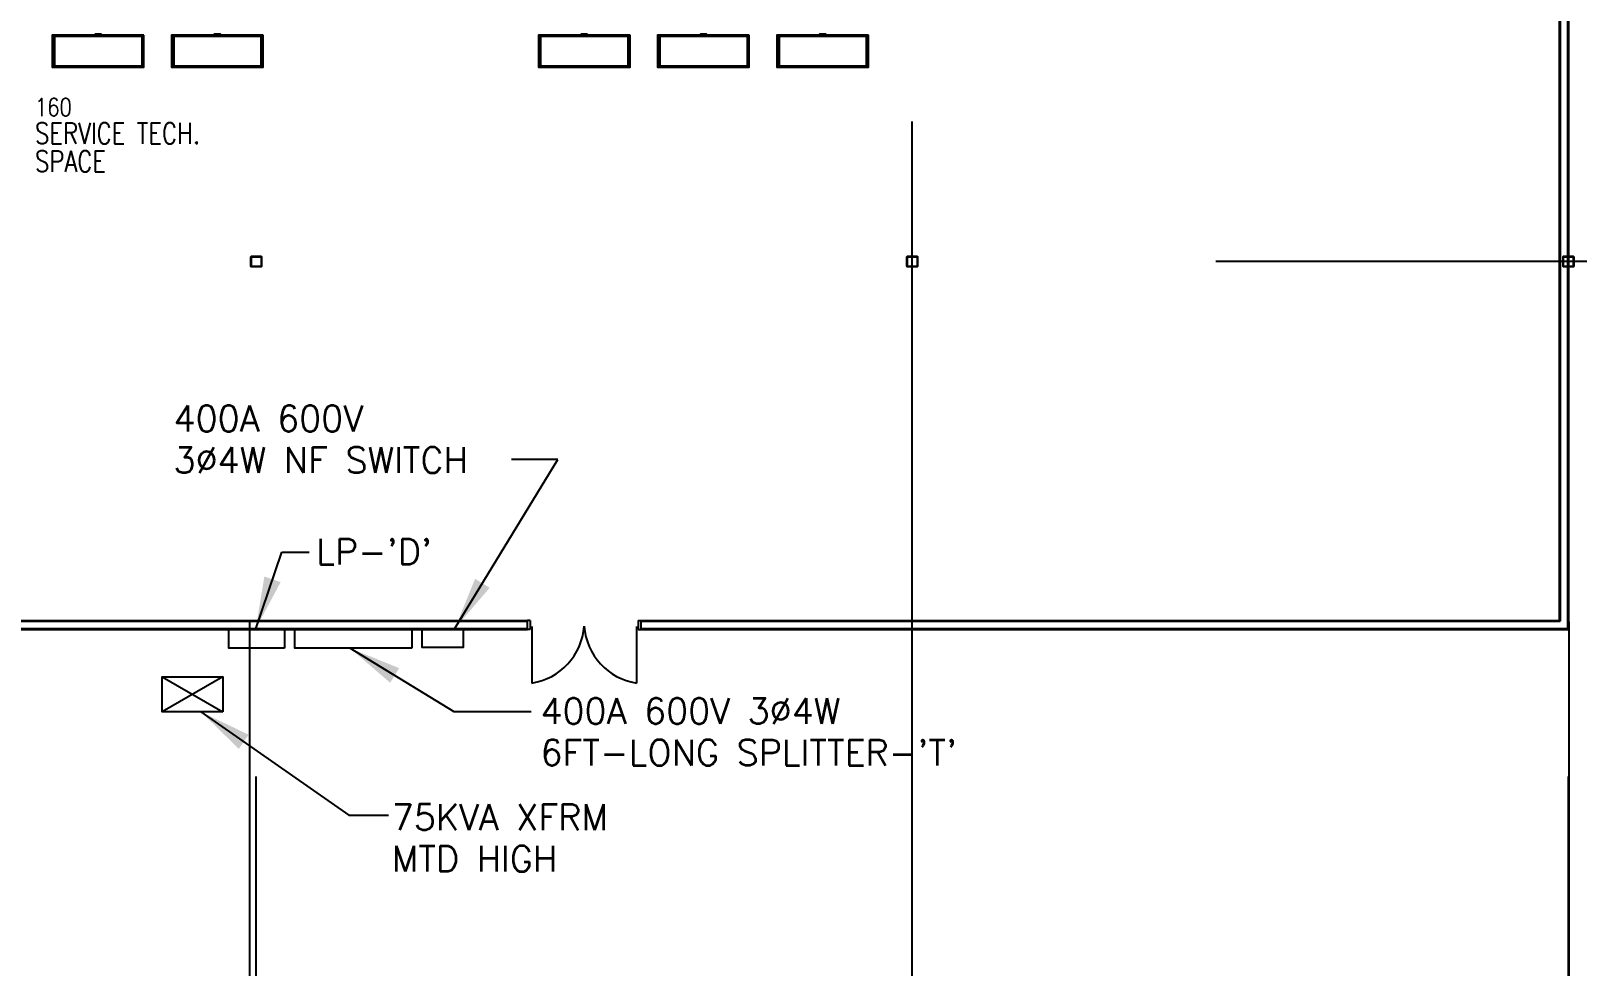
# Model space of a CAD drawing. Header units: millimetres. Extents: x 626570 to 643256, y 6233 to 11343.
# Drawn here: x 628243 to 629262, y 8503 to 9118 of the extents above; entities that cross this region are included whole.
import ezdxf

# ---------------------------------------------------------------- set-up
doc = ezdxf.new("R2010")
doc.units = ezdxf.units.MM
doc.header["$LTSCALE"] = 4000
doc.header["$MEASUREMENT"] = 0
doc.linetypes.add('DASHDOT', pattern=[1, 0.5, -0.25, 0, -0.25])
doc.layers.get('0').update_dxf_attribs({"linetype": 'CONTINUOUS'})
for name, color, linetype in [('2012-201_DOOR', 4, 'CONTINUOUS'), ('2012-201_FURNITURE', 4, 'CONTINUOUS'), ('2012-201_RACKING', 4, 'CONTINUOUS'), ('DOOR-THRESHOLD-42', 4, 'CONTINUOUS'), ('MASTERFOUNDATION_1', 4, 'DASHDOT'), ('MASTERFOUNDATION_25', 7, 'CONTINUOUS'), ('POWER', 3, 'CONTINUOUS'), ('ROOM-NAME', 4, 'CONTINUOUS'), ('ROOM-NUMBER', 3, 'CONTINUOUS'), ('WALL-GYPSUM-BOARD', 7, 'CONTINUOUS')]:
    doc.layers.add(name, color=color, linetype=linetype)
doc.styles.add('3', font='romans.shx', dxfattribs={"width": 0.8, "height": 1500})
doc.styles.add('3-5', font='romans.shx', dxfattribs={"width": 0.8, "height": 1750})
doc.styles.get("Standard").update_dxf_attribs({"font": 'simplex.shx'})
doc.dimstyles.get("Standard").update_dxf_attribs({"dimtxt": 0.18, "dimasz": 0.18, "dimexe": 0.18, "dimexo": 0.0625, "dimgap": 0.09, "dimtad": 0, "dimtih": 1, "dimtoh": 1, "dimdec": 4, "dimzin": 0, "dimdsep": 46, "dimtxsty": 'Standard', "dimcen": 0.09, "dimadec": 0, "dimazin": 0, "dimtfac": 1, "dimtdec": 4, "dimtofl": 0, "dimtmove": 0, "dimatfit": 3, "dimfxl": 1, "dimtolj": 1, "dimtzin": 0, "dimarcsym": 0})

# ---------------------------------------------------------------- blocks, each defined once
blk = doc.blocks.new('15KVA')
for p, q in [((254, -292), (-254, 0)), ((-254, -292), (254, 0))]:
    blk.add_line(p, q)
blk.add_lwpolyline([(-254, 0), (254, 0), (254, -292), (-254, -292)], close=True)
blk = doc.blocks.new('ROOM-NAME')
at = {"layer": 'ROOM-NAME', "style": '3-5', "width": 0.8}
for tag, p in [('ROOM1', (0, -4.3)), ('ROOM2', (0, -8.95))]:
    blk.add_attdef(tag, p, '', height=3.5, dxfattribs=at)
at = {"layer": 'ROOM-NUMBER', "style": '3', "width": 0.8}
blk.add_attdef('ROOM', (0, 0.35), '', height=3, dxfattribs=at)

msp = doc.modelspace()

# ---------------------------------------------------------------- linework, layer by layer
at = {"layer": '2012-201_DOOR', "linetype": 'Continuous'}
for p, q in [((628572.3, 8730.3), (628570.4, 8730.3)), ((628572.3, 8730.3), (628572.3, 8724.4)), ((628573.3, 8726.4), (628573.3, 8689)), ((628642.2, 8726.4), (628642.2, 8689)), ((628643.2, 8730.3), (628645.2, 8730.3)), ((628643.2, 8730.3), (628643.2, 8724.4)), ((628572.3, 8724.4), (628570.4, 8724.4)), ((628643.2, 8724.4), (628645.2, 8724.4))]:
    msp.add_line(p, q, dxfattribs=at)
at = {"layer": '2012-201_FURNITURE', "linetype": 'Continuous'}
for p, q in [((628317.1, 9114.9), (628258.3, 9114.9)), ((628259, 9114.9), (628259, 9094.5)), ((628316.4, 9114.9), (628316.4, 9094.5)), ((628395.7, 9114.9), (628336.8, 9114.9)), ((628337.5, 9114.9), (628337.5, 9094.5)), ((628394.9, 9114.9), (628394.9, 9094.5)), ((628637.2, 9114.9), (628578.3, 9114.9)), ((628579.1, 9114.9), (628579.1, 9094.5)), ((628636.5, 9114.9), (628636.5, 9094.5)), ((628715.7, 9114.9), (628656.9, 9114.9)), ((628657.6, 9114.9), (628657.6, 9094.5)), ((628715, 9114.9), (628715, 9094.5)), ((628794.3, 9114.9), (628735.4, 9114.9)), ((628736.1, 9114.9), (628736.1, 9094.5)), ((628793.5, 9114.9), (628793.5, 9094.5))]:
    msp.add_line(p, q, dxfattribs=at)
at = {"layer": '2012-201_FURNITURE', "linetype": 'Continuous', "flags": 128}
for points in [[(628317.9, 9115.6), (628257.5, 9115.6), (628257.5, 9094.5), (628317.9, 9094.5), (628317.9, 9115.6)], [(628317.1, 9115.6), (628317.1, 9095.3), (628258.3, 9095.3), (628258.3, 9115.6), (628317.1, 9115.6)], [(628277, 9115.6), (628306.5, 9115.6), (628277, 9115.6)], [(628289.7, 9115.6), (628289.7, 9116.4), (628285.7, 9116.4), (628285.7, 9115.6), (628289.7, 9115.6)], [(628396.4, 9115.6), (628336, 9115.6), (628336, 9094.5), (628396.4, 9094.5), (628396.4, 9115.6)], [(628395.7, 9115.6), (628395.7, 9095.3), (628336.8, 9095.3), (628336.8, 9115.6), (628395.7, 9115.6)], [(628368.2, 9115.6), (628368.2, 9116.4), (628364.2, 9116.4), (628364.2, 9115.6), (628368.2, 9115.6)], [(628638, 9115.6), (628577.6, 9115.6), (628577.6, 9094.5), (628638, 9094.5), (628638, 9115.6)], [(628637.2, 9115.6), (628637.2, 9095.3), (628578.3, 9095.3), (628578.3, 9115.6), (628637.2, 9115.6)], [(628609.8, 9115.6), (628609.8, 9116.4), (628605.8, 9116.4), (628605.8, 9115.6), (628609.8, 9115.6)], [(628716.5, 9115.6), (628656.1, 9115.6), (628656.1, 9094.5), (628716.5, 9094.5), (628716.5, 9115.6)], [(628715.7, 9115.6), (628715.7, 9095.3), (628656.9, 9095.3), (628656.9, 9115.6), (628715.7, 9115.6)], [(628675.6, 9115.6), (628705.1, 9115.6), (628675.6, 9115.6)], [(628688.3, 9115.6), (628688.3, 9116.4), (628684.3, 9116.4), (628684.3, 9115.6), (628688.3, 9115.6)], [(628795, 9115.6), (628734.6, 9115.6), (628734.6, 9094.5), (628795, 9094.5), (628795, 9115.6)], [(628794.3, 9115.6), (628794.3, 9095.3), (628735.4, 9095.3), (628735.4, 9115.6), (628794.3, 9115.6)], [(628766.8, 9115.6), (628766.8, 9116.4), (628762.8, 9116.4), (628762.8, 9115.6), (628766.8, 9115.6)]]:
    msp.add_lwpolyline(points, close=True, dxfattribs=at)
at = {"layer": '2012-201_RACKING', "linetype": 'Continuous'}
for p, q in [((628387.4, 8729.3), (628387.4, 7885.7)), ((629256.2, 8729.3), (629256.2, 7885.7))]:
    msp.add_line(p, q, dxfattribs=at)
at = {"layer": 'DOOR-THRESHOLD-42', "linetype": 'Continuous'}
for centre, start, end in [((628567, 8729.4), 278.844, 355.847), ((628648.5, 8729.4), 184.129, 261.149)]:
    msp.add_arc(centre, 40.8, start, end, dxfattribs=at)
at = {"layer": 'MASTERFOUNDATION_1', "linetype": 'DASHDOT'}
for p, q in [((628391.8, 6627.5), (628391.8, 11123.2)), ((628823.8, 7058.8), (628823.8, 11123.2)), ((629255.8, 6627.5), (629255.8, 11123.2)), ((643023.9, 8966.6), (626796.6, 8966.6))]:
    msp.add_line(p, q, dxfattribs=at)
at = {"layer": 'MASTERFOUNDATION_25', "linetype": 'Continuous', "flags": 128}
for points in [[(628388.9, 8970.1), (628394.7, 8970.1), (628394.7, 8970.1), (628394.7, 8970.1), (628394.7, 8970.1), (628394.7, 8970.1), (628394.8, 8970.1), (628394.8, 8970.1), (628394.8, 8970.1), (628394.8, 8970.1), (628394.8, 8970.1), (628394.9, 8970.1), (628394.9, 8970.1), (628394.9, 8970.1), (628394.9, 8970), (628394.9, 8970), (628395, 8970), (628395, 8970), (628395, 8970), (628395, 8970), (628395, 8970), (628395.1, 8970), (628395.1, 8969.9), (628395.1, 8969.9), (628395.1, 8969.9), (628395.1, 8969.9), (628395.1, 8969.9), (628395.1, 8969.9), (628395.2, 8969.9), (628395.2, 8969.8), (628395.2, 8969.8), (628395.2, 8969.8), (628395.2, 8969.8), (628395.2, 8969.8), (628395.2, 8969.7), (628395.2, 8969.7), (628395.2, 8969.7), (628395.2, 8969.7), (628395.3, 8969.7), (628395.3, 8969.6), (628395.3, 8969.6), (628395.3, 8969.6), (628395.3, 8969.6), (628395.3, 8969.6), (628395.3, 8969.5), (628395.3, 8969.5), (628395.3, 8969.5), (628395.3, 8963.7), (628395.3, 8963.7), (628395.3, 8963.7), (628395.3, 8963.7), (628395.3, 8963.6), (628395.3, 8963.6), (628395.3, 8963.6), (628395.3, 8963.6), (628395.3, 8963.6), (628395.2, 8963.5), (628395.2, 8963.5), (628395.2, 8963.5), (628395.2, 8963.5), (628395.2, 8963.5), (628395.2, 8963.4), (628395.2, 8963.4), (628395.2, 8963.4), (628395.2, 8963.4), (628395.2, 8963.4), (628395.1, 8963.3), (628395.1, 8963.3), (628395.1, 8963.3), (628395.1, 8963.3), (628395.1, 8963.3), (628395.1, 8963.3), (628395.1, 8963.3), (628395, 8963.2), (628395, 8963.2), (628395, 8963.2), (628395, 8963.2), (628395, 8963.2), (628394.9, 8963.2), (628394.9, 8963.2), (628394.9, 8963.2), (628394.9, 8963.2), (628394.9, 8963.1), (628394.8, 8963.1), (628394.8, 8963.1), (628394.8, 8963.1), (628394.8, 8963.1), (628394.8, 8963.1), (628394.7, 8963.1), (628394.7, 8963.1), (628394.7, 8963.1), (628394.7, 8963.1), (628394.7, 8963.1), (628388.9, 8963.1), (628388.9, 8963.1), (628388.9, 8963.1), (628388.8, 8963.1), (628388.8, 8963.1), (628388.8, 8963.1), (628388.8, 8963.1), (628388.7, 8963.1), (628388.7, 8963.1), (628388.7, 8963.1), (628388.7, 8963.1), (628388.7, 8963.2), (628388.6, 8963.2), (628388.6, 8963.2), (628388.6, 8963.2), (628388.6, 8963.2), (628388.6, 8963.2), (628388.5, 8963.2), (628388.5, 8963.2), (628388.5, 8963.2), (628388.5, 8963.3), (628388.5, 8963.3), (628388.5, 8963.3), (628388.5, 8963.3), (628388.4, 8963.3), (628388.4, 8963.3), (628388.4, 8963.3), (628388.4, 8963.4), (628388.4, 8963.4), (628388.4, 8963.4), (628388.4, 8963.4), (628388.3, 8963.4), (628388.3, 8963.5), (628388.3, 8963.5), (628388.3, 8963.5), (628388.3, 8963.5), (628388.3, 8963.5), (628388.3, 8963.6), (628388.3, 8963.6), (628388.3, 8963.6), (628388.3, 8963.6), (628388.3, 8963.6), (628388.3, 8963.7), (628388.3, 8963.7), (628388.3, 8963.7), (628388.3, 8963.7), (628388.3, 8969.5), (628388.3, 8969.5), (628388.3, 8969.5), (628388.3, 8969.6), (628388.3, 8969.6), (628388.3, 8969.6), (628388.3, 8969.6), (628388.3, 8969.6), (628388.3, 8969.7), (628388.3, 8969.7), (628388.3, 8969.7), (628388.3, 8969.7), (628388.3, 8969.7), (628388.3, 8969.8), (628388.3, 8969.8), (628388.4, 8969.8), (628388.4, 8969.8), (628388.4, 8969.8), (628388.4, 8969.9), (628388.4, 8969.9), (628388.4, 8969.9), (628388.4, 8969.9), (628388.5, 8969.9), (628388.5, 8969.9), (628388.5, 8969.9), (628388.5, 8970), (628388.5, 8970), (628388.5, 8970), (628388.5, 8970), (628388.6, 8970), (628388.6, 8970), (628388.6, 8970), (628388.6, 8970), (628388.6, 8970.1), (628388.7, 8970.1), (628388.7, 8970.1), (628388.7, 8970.1), (628388.7, 8970.1), (628388.7, 8970.1), (628388.8, 8970.1), (628388.8, 8970.1), (628388.8, 8970.1), (628388.8, 8970.1), (628388.9, 8970.1), (628388.9, 8970.1), (628388.9, 8970.1)], [(628388.9, 8969.8), (628394.7, 8969.8), (628394.7, 8969.8), (628394.7, 8969.8), (628394.7, 8969.8), (628394.7, 8969.8), (628394.7, 8969.8), (628394.7, 8969.8), (628394.7, 8969.8), (628394.7, 8969.8), (628394.7, 8969.8), (628394.8, 8969.8), (628394.8, 8969.8), (628394.8, 8969.8), (628394.8, 8969.8), (628394.8, 8969.8), (628394.8, 8969.8), (628394.8, 8969.7), (628394.8, 8969.7), (628394.8, 8969.7), (628394.8, 8969.7), (628394.9, 8969.7), (628394.9, 8969.7), (628394.9, 8969.7), (628394.9, 8969.7), (628394.9, 8969.7), (628394.9, 8969.7), (628394.9, 8969.7), (628394.9, 8969.7), (628394.9, 8969.7), (628394.9, 8969.7), (628394.9, 8969.6), (628394.9, 8969.6), (628394.9, 8969.6), (628394.9, 8969.6), (628394.9, 8969.6), (628394.9, 8969.6), (628394.9, 8969.6), (628395, 8969.6), (628395, 8969.6), (628395, 8969.6), (628395, 8969.5), (628395, 8969.5), (628395, 8969.5), (628395, 8969.5), (628395, 8969.5), (628395, 8969.5), (628395, 8963.7), (628395, 8963.7), (628395, 8963.7), (628395, 8963.7), (628395, 8963.7), (628395, 8963.7), (628395, 8963.7), (628395, 8963.7), (628395, 8963.6), (628394.9, 8963.6), (628394.9, 8963.6), (628394.9, 8963.6), (628394.9, 8963.6), (628394.9, 8963.6), (628394.9, 8963.6), (628394.9, 8963.6), (628394.9, 8963.6), (628394.9, 8963.6), (628394.9, 8963.5), (628394.9, 8963.5), (628394.9, 8963.5), (628394.9, 8963.5), (628394.9, 8963.5), (628394.9, 8963.5), (628394.9, 8963.5), (628394.9, 8963.5), (628394.8, 8963.5), (628394.8, 8963.5), (628394.8, 8963.5), (628394.8, 8963.5), (628394.8, 8963.5), (628394.8, 8963.5), (628394.8, 8963.5), (628394.8, 8963.4), (628394.8, 8963.4), (628394.8, 8963.4), (628394.7, 8963.4), (628394.7, 8963.4), (628394.7, 8963.4), (628394.7, 8963.4), (628394.7, 8963.4), (628394.7, 8963.4), (628394.7, 8963.4), (628394.7, 8963.4), (628394.7, 8963.4), (628394.7, 8963.4), (628388.9, 8963.4), (628388.9, 8963.4), (628388.9, 8963.4), (628388.9, 8963.4), (628388.9, 8963.4), (628388.8, 8963.4), (628388.8, 8963.4), (628388.8, 8963.4), (628388.8, 8963.4), (628388.8, 8963.4), (628388.8, 8963.4), (628388.8, 8963.4), (628388.8, 8963.4), (628388.8, 8963.5), (628388.8, 8963.5), (628388.7, 8963.5), (628388.7, 8963.5), (628388.7, 8963.5), (628388.7, 8963.5), (628388.7, 8963.5), (628388.7, 8963.5), (628388.7, 8963.5), (628388.7, 8963.5), (628388.7, 8963.5), (628388.7, 8963.5), (628388.7, 8963.5), (628388.7, 8963.5), (628388.6, 8963.5), (628388.6, 8963.6), (628388.6, 8963.6), (628388.6, 8963.6), (628388.6, 8963.6), (628388.6, 8963.6), (628388.6, 8963.6), (628388.6, 8963.6), (628388.6, 8963.6), (628388.6, 8963.6), (628388.6, 8963.6), (628388.6, 8963.7), (628388.6, 8963.7), (628388.6, 8963.7), (628388.6, 8963.7), (628388.6, 8963.7), (628388.6, 8963.7), (628388.6, 8963.7), (628388.6, 8963.7), (628388.6, 8969.5), (628388.6, 8969.5), (628388.6, 8969.5), (628388.6, 8969.5), (628388.6, 8969.5), (628388.6, 8969.5), (628388.6, 8969.6), (628388.6, 8969.6), (628388.6, 8969.6), (628388.6, 8969.6), (628388.6, 8969.6), (628388.6, 8969.6), (628388.6, 8969.6), (628388.6, 8969.6), (628388.6, 8969.6), (628388.6, 8969.6), (628388.6, 8969.7), (628388.6, 8969.7), (628388.6, 8969.7), (628388.7, 8969.7), (628388.7, 8969.7), (628388.7, 8969.7), (628388.7, 8969.7), (628388.7, 8969.7), (628388.7, 8969.7), (628388.7, 8969.7), (628388.7, 8969.7), (628388.7, 8969.7), (628388.7, 8969.7), (628388.7, 8969.7), (628388.7, 8969.8), (628388.8, 8969.8), (628388.8, 8969.8), (628388.8, 8969.8), (628388.8, 8969.8), (628388.8, 8969.8), (628388.8, 8969.8), (628388.8, 8969.8), (628388.8, 8969.8), (628388.8, 8969.8), (628388.8, 8969.8), (628388.9, 8969.8), (628388.9, 8969.8), (628388.9, 8969.8), (628388.9, 8969.8), (628388.9, 8969.8)], [(628820.9, 8970.1), (628826.7, 8970.1), (628826.7, 8970.1), (628826.7, 8970.1), (628826.7, 8970.1), (628826.7, 8970.1), (628826.8, 8970.1), (628826.8, 8970.1), (628826.8, 8970.1), (628826.8, 8970.1), (628826.9, 8970.1), (628826.9, 8970.1), (628826.9, 8970.1), (628826.9, 8970.1), (628826.9, 8970), (628827, 8970), (628827, 8970), (628827, 8970), (628827, 8970), (628827, 8970), (628827, 8970), (628827.1, 8970), (628827.1, 8969.9), (628827.1, 8969.9), (628827.1, 8969.9), (628827.1, 8969.9), (628827.1, 8969.9), (628827.2, 8969.9), (628827.2, 8969.9), (628827.2, 8969.8), (628827.2, 8969.8), (628827.2, 8969.8), (628827.2, 8969.8), (628827.2, 8969.8), (628827.2, 8969.7), (628827.2, 8969.7), (628827.2, 8969.7), (628827.3, 8969.7), (628827.3, 8969.7), (628827.3, 8969.6), (628827.3, 8969.6), (628827.3, 8969.6), (628827.3, 8969.6), (628827.3, 8969.6), (628827.3, 8969.5), (628827.3, 8969.5), (628827.3, 8969.5), (628827.3, 8963.7), (628827.3, 8963.7), (628827.3, 8963.7), (628827.3, 8963.7), (628827.3, 8963.6), (628827.3, 8963.6), (628827.3, 8963.6), (628827.3, 8963.6), (628827.3, 8963.6), (628827.3, 8963.5), (628827.2, 8963.5), (628827.2, 8963.5), (628827.2, 8963.5), (628827.2, 8963.5), (628827.2, 8963.4), (628827.2, 8963.4), (628827.2, 8963.4), (628827.2, 8963.4), (628827.2, 8963.4), (628827.2, 8963.3), (628827.1, 8963.3), (628827.1, 8963.3), (628827.1, 8963.3), (628827.1, 8963.3), (628827.1, 8963.3), (628827.1, 8963.3), (628827, 8963.2), (628827, 8963.2), (628827, 8963.2), (628827, 8963.2), (628827, 8963.2), (628827, 8963.2), (628826.9, 8963.2), (628826.9, 8963.2), (628826.9, 8963.2), (628826.9, 8963.1), (628826.9, 8963.1), (628826.8, 8963.1), (628826.8, 8963.1), (628826.8, 8963.1), (628826.8, 8963.1), (628826.7, 8963.1), (628826.7, 8963.1), (628826.7, 8963.1), (628826.7, 8963.1), (628826.7, 8963.1), (628820.9, 8963.1), (628820.9, 8963.1), (628820.9, 8963.1), (628820.8, 8963.1), (628820.8, 8963.1), (628820.8, 8963.1), (628820.8, 8963.1), (628820.8, 8963.1), (628820.7, 8963.1), (628820.7, 8963.1), (628820.7, 8963.1), (628820.7, 8963.2), (628820.7, 8963.2), (628820.6, 8963.2), (628820.6, 8963.2), (628820.6, 8963.2), (628820.6, 8963.2), (628820.6, 8963.2), (628820.5, 8963.2), (628820.5, 8963.2), (628820.5, 8963.3), (628820.5, 8963.3), (628820.5, 8963.3), (628820.5, 8963.3), (628820.4, 8963.3), (628820.4, 8963.3), (628820.4, 8963.3), (628820.4, 8963.4), (628820.4, 8963.4), (628820.4, 8963.4), (628820.4, 8963.4), (628820.4, 8963.4), (628820.3, 8963.5), (628820.3, 8963.5), (628820.3, 8963.5), (628820.3, 8963.5), (628820.3, 8963.5), (628820.3, 8963.6), (628820.3, 8963.6), (628820.3, 8963.6), (628820.3, 8963.6), (628820.3, 8963.6), (628820.3, 8963.7), (628820.3, 8963.7), (628820.3, 8963.7), (628820.3, 8963.7), (628820.3, 8969.5), (628820.3, 8969.5), (628820.3, 8969.5), (628820.3, 8969.6), (628820.3, 8969.6), (628820.3, 8969.6), (628820.3, 8969.6), (628820.3, 8969.6), (628820.3, 8969.7), (628820.3, 8969.7), (628820.3, 8969.7), (628820.3, 8969.7), (628820.3, 8969.7), (628820.3, 8969.8), (628820.4, 8969.8), (628820.4, 8969.8), (628820.4, 8969.8), (628820.4, 8969.8), (628820.4, 8969.9), (628820.4, 8969.9), (628820.4, 8969.9), (628820.4, 8969.9), (628820.5, 8969.9), (628820.5, 8969.9), (628820.5, 8969.9), (628820.5, 8970), (628820.5, 8970), (628820.5, 8970), (628820.6, 8970), (628820.6, 8970), (628820.6, 8970), (628820.6, 8970), (628820.6, 8970), (628820.7, 8970.1), (628820.7, 8970.1), (628820.7, 8970.1), (628820.7, 8970.1), (628820.7, 8970.1), (628820.8, 8970.1), (628820.8, 8970.1), (628820.8, 8970.1), (628820.8, 8970.1), (628820.8, 8970.1), (628820.9, 8970.1), (628820.9, 8970.1), (628820.9, 8970.1)], [(628820.9, 8969.8), (628826.7, 8969.8), (628826.7, 8969.8), (628826.7, 8969.8), (628826.7, 8969.8), (628826.7, 8969.8), (628826.7, 8969.8), (628826.7, 8969.8), (628826.7, 8969.8), (628826.7, 8969.8), (628826.8, 8969.8), (628826.8, 8969.8), (628826.8, 8969.8), (628826.8, 8969.8), (628826.8, 8969.8), (628826.8, 8969.8), (628826.8, 8969.8), (628826.8, 8969.7), (628826.8, 8969.7), (628826.8, 8969.7), (628826.9, 8969.7), (628826.9, 8969.7), (628826.9, 8969.7), (628826.9, 8969.7), (628826.9, 8969.7), (628826.9, 8969.7), (628826.9, 8969.7), (628826.9, 8969.7), (628826.9, 8969.7), (628826.9, 8969.7), (628826.9, 8969.7), (628826.9, 8969.6), (628826.9, 8969.6), (628826.9, 8969.6), (628826.9, 8969.6), (628826.9, 8969.6), (628827, 8969.6), (628827, 8969.6), (628827, 8969.6), (628827, 8969.6), (628827, 8969.6), (628827, 8969.5), (628827, 8969.5), (628827, 8969.5), (628827, 8969.5), (628827, 8969.5), (628827, 8969.5), (628827, 8963.7), (628827, 8963.7), (628827, 8963.7), (628827, 8963.7), (628827, 8963.7), (628827, 8963.7), (628827, 8963.7), (628827, 8963.7), (628827, 8963.6), (628827, 8963.6), (628827, 8963.6), (628826.9, 8963.6), (628826.9, 8963.6), (628826.9, 8963.6), (628826.9, 8963.6), (628826.9, 8963.6), (628826.9, 8963.6), (628826.9, 8963.6), (628826.9, 8963.5), (628826.9, 8963.5), (628826.9, 8963.5), (628826.9, 8963.5), (628826.9, 8963.5), (628826.9, 8963.5), (628826.9, 8963.5), (628826.9, 8963.5), (628826.9, 8963.5), (628826.8, 8963.5), (628826.8, 8963.5), (628826.8, 8963.5), (628826.8, 8963.5), (628826.8, 8963.5), (628826.8, 8963.5), (628826.8, 8963.4), (628826.8, 8963.4), (628826.8, 8963.4), (628826.8, 8963.4), (628826.7, 8963.4), (628826.7, 8963.4), (628826.7, 8963.4), (628826.7, 8963.4), (628826.7, 8963.4), (628826.7, 8963.4), (628826.7, 8963.4), (628826.7, 8963.4), (628826.7, 8963.4), (628820.9, 8963.4), (628820.9, 8963.4), (628820.9, 8963.4), (628820.9, 8963.4), (628820.9, 8963.4), (628820.9, 8963.4), (628820.8, 8963.4), (628820.8, 8963.4), (628820.8, 8963.4), (628820.8, 8963.4), (628820.8, 8963.4), (628820.8, 8963.4), (628820.8, 8963.4), (628820.8, 8963.5), (628820.8, 8963.5), (628820.8, 8963.5), (628820.7, 8963.5), (628820.7, 8963.5), (628820.7, 8963.5), (628820.7, 8963.5), (628820.7, 8963.5), (628820.7, 8963.5), (628820.7, 8963.5), (628820.7, 8963.5), (628820.7, 8963.5), (628820.7, 8963.5), (628820.7, 8963.5), (628820.7, 8963.5), (628820.6, 8963.6), (628820.6, 8963.6), (628820.6, 8963.6), (628820.6, 8963.6), (628820.6, 8963.6), (628820.6, 8963.6), (628820.6, 8963.6), (628820.6, 8963.6), (628820.6, 8963.6), (628820.6, 8963.6), (628820.6, 8963.7), (628820.6, 8963.7), (628820.6, 8963.7), (628820.6, 8963.7), (628820.6, 8963.7), (628820.6, 8963.7), (628820.6, 8963.7), (628820.6, 8963.7), (628820.6, 8969.5), (628820.6, 8969.5), (628820.6, 8969.5), (628820.6, 8969.5), (628820.6, 8969.5), (628820.6, 8969.5), (628820.6, 8969.6), (628820.6, 8969.6), (628820.6, 8969.6), (628820.6, 8969.6), (628820.6, 8969.6), (628820.6, 8969.6), (628820.6, 8969.6), (628820.6, 8969.6), (628820.6, 8969.6), (628820.6, 8969.6), (628820.6, 8969.7), (628820.6, 8969.7), (628820.7, 8969.7), (628820.7, 8969.7), (628820.7, 8969.7), (628820.7, 8969.7), (628820.7, 8969.7), (628820.7, 8969.7), (628820.7, 8969.7), (628820.7, 8969.7), (628820.7, 8969.7), (628820.7, 8969.7), (628820.7, 8969.7), (628820.7, 8969.7), (628820.8, 8969.8), (628820.8, 8969.8), (628820.8, 8969.8), (628820.8, 8969.8), (628820.8, 8969.8), (628820.8, 8969.8), (628820.8, 8969.8), (628820.8, 8969.8), (628820.8, 8969.8), (628820.8, 8969.8), (628820.9, 8969.8), (628820.9, 8969.8), (628820.9, 8969.8), (628820.9, 8969.8), (628820.9, 8969.8), (628820.9, 8969.8)], [(629252.9, 8970.1), (629258.7, 8970.1), (629258.7, 8970.1), (629258.7, 8970.1), (629258.7, 8970.1), (629258.8, 8970.1), (629258.8, 8970.1), (629258.8, 8970.1), (629258.8, 8970.1), (629258.8, 8970.1), (629258.9, 8970.1), (629258.9, 8970.1), (629258.9, 8970.1), (629258.9, 8970.1), (629258.9, 8970), (629259, 8970), (629259, 8970), (629259, 8970), (629259, 8970), (629259, 8970), (629259.1, 8970), (629259.1, 8970), (629259.1, 8969.9), (629259.1, 8969.9), (629259.1, 8969.9), (629259.1, 8969.9), (629259.1, 8969.9), (629259.2, 8969.9), (629259.2, 8969.9), (629259.2, 8969.8), (629259.2, 8969.8), (629259.2, 8969.8), (629259.2, 8969.8), (629259.2, 8969.8), (629259.2, 8969.7), (629259.2, 8969.7), (629259.3, 8969.7), (629259.3, 8969.7), (629259.3, 8969.7), (629259.3, 8969.6), (629259.3, 8969.6), (629259.3, 8969.6), (629259.3, 8969.6), (629259.3, 8969.6), (629259.3, 8969.5), (629259.3, 8969.5), (629259.3, 8969.5), (629259.3, 8963.7), (629259.3, 8963.7), (629259.3, 8963.7), (629259.3, 8963.7), (629259.3, 8963.6), (629259.3, 8963.6), (629259.3, 8963.6), (629259.3, 8963.6), (629259.3, 8963.6), (629259.3, 8963.5), (629259.3, 8963.5), (629259.2, 8963.5), (629259.2, 8963.5), (629259.2, 8963.5), (629259.2, 8963.4), (629259.2, 8963.4), (629259.2, 8963.4), (629259.2, 8963.4), (629259.2, 8963.4), (629259.2, 8963.3), (629259.1, 8963.3), (629259.1, 8963.3), (629259.1, 8963.3), (629259.1, 8963.3), (629259.1, 8963.3), (629259.1, 8963.3), (629259.1, 8963.2), (629259, 8963.2), (629259, 8963.2), (629259, 8963.2), (629259, 8963.2), (629259, 8963.2), (629258.9, 8963.2), (629258.9, 8963.2), (629258.9, 8963.2), (629258.9, 8963.1), (629258.9, 8963.1), (629258.8, 8963.1), (629258.8, 8963.1), (629258.8, 8963.1), (629258.8, 8963.1), (629258.8, 8963.1), (629258.7, 8963.1), (629258.7, 8963.1), (629258.7, 8963.1), (629258.7, 8963.1), (629252.9, 8963.1), (629252.9, 8963.1), (629252.9, 8963.1), (629252.8, 8963.1), (629252.8, 8963.1), (629252.8, 8963.1), (629252.8, 8963.1), (629252.8, 8963.1), (629252.7, 8963.1), (629252.7, 8963.1), (629252.7, 8963.1), (629252.7, 8963.2), (629252.7, 8963.2), (629252.6, 8963.2), (629252.6, 8963.2), (629252.6, 8963.2), (629252.6, 8963.2), (629252.6, 8963.2), (629252.5, 8963.2), (629252.5, 8963.2), (629252.5, 8963.3), (629252.5, 8963.3), (629252.5, 8963.3), (629252.5, 8963.3), (629252.5, 8963.3), (629252.4, 8963.3), (629252.4, 8963.3), (629252.4, 8963.4), (629252.4, 8963.4), (629252.4, 8963.4), (629252.4, 8963.4), (629252.4, 8963.4), (629252.4, 8963.5), (629252.3, 8963.5), (629252.3, 8963.5), (629252.3, 8963.5), (629252.3, 8963.5), (629252.3, 8963.6), (629252.3, 8963.6), (629252.3, 8963.6), (629252.3, 8963.6), (629252.3, 8963.6), (629252.3, 8963.7), (629252.3, 8963.7), (629252.3, 8963.7), (629252.3, 8963.7), (629252.3, 8969.5), (629252.3, 8969.5), (629252.3, 8969.5), (629252.3, 8969.6), (629252.3, 8969.6), (629252.3, 8969.6), (629252.3, 8969.6), (629252.3, 8969.6), (629252.3, 8969.7), (629252.3, 8969.7), (629252.3, 8969.7), (629252.3, 8969.7), (629252.3, 8969.7), (629252.4, 8969.8), (629252.4, 8969.8), (629252.4, 8969.8), (629252.4, 8969.8), (629252.4, 8969.8), (629252.4, 8969.9), (629252.4, 8969.9), (629252.4, 8969.9), (629252.5, 8969.9), (629252.5, 8969.9), (629252.5, 8969.9), (629252.5, 8969.9), (629252.5, 8970), (629252.5, 8970), (629252.5, 8970), (629252.6, 8970), (629252.6, 8970), (629252.6, 8970), (629252.6, 8970), (629252.6, 8970), (629252.7, 8970.1), (629252.7, 8970.1), (629252.7, 8970.1), (629252.7, 8970.1), (629252.7, 8970.1), (629252.8, 8970.1), (629252.8, 8970.1), (629252.8, 8970.1), (629252.8, 8970.1), (629252.8, 8970.1), (629252.9, 8970.1), (629252.9, 8970.1), (629252.9, 8970.1)], [(629252.9, 8969.8), (629258.7, 8969.8), (629258.7, 8969.8), (629258.7, 8969.8), (629258.7, 8969.8), (629258.7, 8969.8), (629258.7, 8969.8), (629258.7, 8969.8), (629258.7, 8969.8), (629258.8, 8969.8), (629258.8, 8969.8), (629258.8, 8969.8), (629258.8, 8969.8), (629258.8, 8969.8), (629258.8, 8969.8), (629258.8, 8969.8), (629258.8, 8969.8), (629258.8, 8969.7), (629258.8, 8969.7), (629258.9, 8969.7), (629258.9, 8969.7), (629258.9, 8969.7), (629258.9, 8969.7), (629258.9, 8969.7), (629258.9, 8969.7), (629258.9, 8969.7), (629258.9, 8969.7), (629258.9, 8969.7), (629258.9, 8969.7), (629258.9, 8969.7), (629258.9, 8969.7), (629258.9, 8969.6), (629258.9, 8969.6), (629258.9, 8969.6), (629259, 8969.6), (629259, 8969.6), (629259, 8969.6), (629259, 8969.6), (629259, 8969.6), (629259, 8969.6), (629259, 8969.6), (629259, 8969.5), (629259, 8969.5), (629259, 8969.5), (629259, 8969.5), (629259, 8969.5), (629259, 8969.5), (629259, 8963.7), (629259, 8963.7), (629259, 8963.7), (629259, 8963.7), (629259, 8963.7), (629259, 8963.7), (629259, 8963.7), (629259, 8963.7), (629259, 8963.6), (629259, 8963.6), (629259, 8963.6), (629259, 8963.6), (629259, 8963.6), (629258.9, 8963.6), (629258.9, 8963.6), (629258.9, 8963.6), (629258.9, 8963.6), (629258.9, 8963.6), (629258.9, 8963.5), (629258.9, 8963.5), (629258.9, 8963.5), (629258.9, 8963.5), (629258.9, 8963.5), (629258.9, 8963.5), (629258.9, 8963.5), (629258.9, 8963.5), (629258.9, 8963.5), (629258.9, 8963.5), (629258.8, 8963.5), (629258.8, 8963.5), (629258.8, 8963.5), (629258.8, 8963.5), (629258.8, 8963.5), (629258.8, 8963.4), (629258.8, 8963.4), (629258.8, 8963.4), (629258.8, 8963.4), (629258.8, 8963.4), (629258.7, 8963.4), (629258.7, 8963.4), (629258.7, 8963.4), (629258.7, 8963.4), (629258.7, 8963.4), (629258.7, 8963.4), (629258.7, 8963.4), (629258.7, 8963.4), (629252.9, 8963.4), (629252.9, 8963.4), (629252.9, 8963.4), (629252.9, 8963.4), (629252.9, 8963.4), (629252.9, 8963.4), (629252.8, 8963.4), (629252.8, 8963.4), (629252.8, 8963.4), (629252.8, 8963.4), (629252.8, 8963.4), (629252.8, 8963.4), (629252.8, 8963.4), (629252.8, 8963.5), (629252.8, 8963.5), (629252.8, 8963.5), (629252.7, 8963.5), (629252.7, 8963.5), (629252.7, 8963.5), (629252.7, 8963.5), (629252.7, 8963.5), (629252.7, 8963.5), (629252.7, 8963.5), (629252.7, 8963.5), (629252.7, 8963.5), (629252.7, 8963.5), (629252.7, 8963.5), (629252.7, 8963.5), (629252.7, 8963.6), (629252.7, 8963.6), (629252.6, 8963.6), (629252.6, 8963.6), (629252.6, 8963.6), (629252.6, 8963.6), (629252.6, 8963.6), (629252.6, 8963.6), (629252.6, 8963.6), (629252.6, 8963.6), (629252.6, 8963.7), (629252.6, 8963.7), (629252.6, 8963.7), (629252.6, 8963.7), (629252.6, 8963.7), (629252.6, 8963.7), (629252.6, 8963.7), (629252.6, 8963.7), (629252.6, 8969.5), (629252.6, 8969.5), (629252.6, 8969.5), (629252.6, 8969.5), (629252.6, 8969.5), (629252.6, 8969.5), (629252.6, 8969.6), (629252.6, 8969.6), (629252.6, 8969.6), (629252.6, 8969.6), (629252.6, 8969.6), (629252.6, 8969.6), (629252.6, 8969.6), (629252.6, 8969.6), (629252.6, 8969.6), (629252.6, 8969.6), (629252.7, 8969.7), (629252.7, 8969.7), (629252.7, 8969.7), (629252.7, 8969.7), (629252.7, 8969.7), (629252.7, 8969.7), (629252.7, 8969.7), (629252.7, 8969.7), (629252.7, 8969.7), (629252.7, 8969.7), (629252.7, 8969.7), (629252.7, 8969.7), (629252.7, 8969.7), (629252.7, 8969.7), (629252.8, 8969.8), (629252.8, 8969.8), (629252.8, 8969.8), (629252.8, 8969.8), (629252.8, 8969.8), (629252.8, 8969.8), (629252.8, 8969.8), (629252.8, 8969.8), (629252.8, 8969.8), (629252.8, 8969.8), (629252.9, 8969.8), (629252.9, 8969.8), (629252.9, 8969.8), (629252.9, 8969.8), (629252.9, 8969.8), (629252.9, 8969.8)]]:
    msp.add_lwpolyline(points, close=True, dxfattribs=at)
at = {"layer": 'POWER'}
for points in [[(628410.4, 8712), (628373.7, 8712), (628373.7, 8724.4), (628410.4, 8724.4)], [(628494.3, 8712), (628417.2, 8712), (628417.2, 8724.4), (628494.3, 8724.4)], [(628500.8, 8724.4), (628500.8, 8712.6), (628528.3, 8712.6), (628528.3, 8724.4)]]:
    msp.add_lwpolyline(points, close=True, dxfattribs=at)
at = {"layer": 'WALL-GYPSUM-BOARD', "linetype": 'Continuous'}
for p, q in [((629249.8, 9666.9), (629249.8, 8730.3)), ((629250.3, 9666.9), (629250.3, 8729.8)), ((629255.3, 9666.9), (629255.3, 8724.9)), ((629255.8, 9666.9), (629255.8, 8724.4)), ((627963.5, 8730.3), (628570.4, 8730.3)), ((627963.5, 8729.8), (628570.4, 8729.8)), ((628570.4, 8724.4), (628570.4, 8730.3)), ((628645.2, 8730.3), (629249.8, 8730.3)), ((628645.2, 8724.4), (628645.2, 8730.3)), ((628645.2, 8729.8), (629250.3, 8729.8)), ((627963.5, 8724.9), (628570.4, 8724.9)), ((627963.5, 8724.4), (628570.4, 8724.4)), ((628645.2, 8724.9), (629255.3, 8724.9)), ((628645.2, 8724.4), (629255.8, 8724.4))]:
    msp.add_line(p, q, dxfattribs=at)

# ---------------------------------------------------------------- block references
at = {"layer": 'POWER', "xscale": 0.07874016, "yscale": 0.07874016, "zscale": 0.07874016, "rotation": 180}
msp.add_blockref('15KVA', (628349.9, 8670.1), dxfattribs=at)
at = {"layer": 'ROOM-NAME', "xscale": 3.937008, "yscale": 3.937008, "zscale": 3.937008}
msp.add_blockref('ROOM-NAME', (628246.1, 9061), dxfattribs=at).add_auto_attribs({'ROOM': '160', 'ROOM1': 'SERVICE TECH.', 'ROOM2': 'SPACE'})

# ---------------------------------------------------------------- texts
at = {"layer": 'POWER'}
for s, height, p in [('400A 600V', 16.93, (628337.4, 8854.8)), ('3%%C4W NF SWITCH', 16.929, (628337.4, 8827.4)), ("LP-'D'", 16.93, (628431.3, 8767.1)), ('400A 600V 3%%C4W', 16.929, (628579, 8662.2)), ("6FT-LONG SPLITTER-'T'", 16.929, (628579, 8634.8)), ('75KVA XFRM', 16.93, (628481.1, 8592.3)), ('MTD HIGH', 16.93, (628481.1, 8564.9))]:
    msp.add_text(s, height=height, dxfattribs=at).set_placement(p)

# ---------------------------------------------------------------- leaders
for points in [[(628522.8, 8725.4), (628590.5, 8836.2), (628560, 8836.2)], [(628391.5, 8724.8), (628408.6, 8775.3), (628426.7, 8775.3)], [(628453.6, 8712), (628521.9, 8670.3), (628572.8, 8670.3)], [(628355.4, 8670.1), (628452.7, 8602.1), (628478.9, 8602.1)]]:
    msp.add_leader(points, dimstyle='Standard', override={"dimscale": 16, "dimtxt": 2.38125, "dimasz": 2.15, "dimexe": 4.572, "dimexo": 3.175, "dimgap": 1, "dimdec": 0, "dimlunit": 4, "dimcen": -4.572, "dimdle": 3.175, "dimtdec": 0}, dxfattribs=at)

doc.saveas('drawing.dxf')
